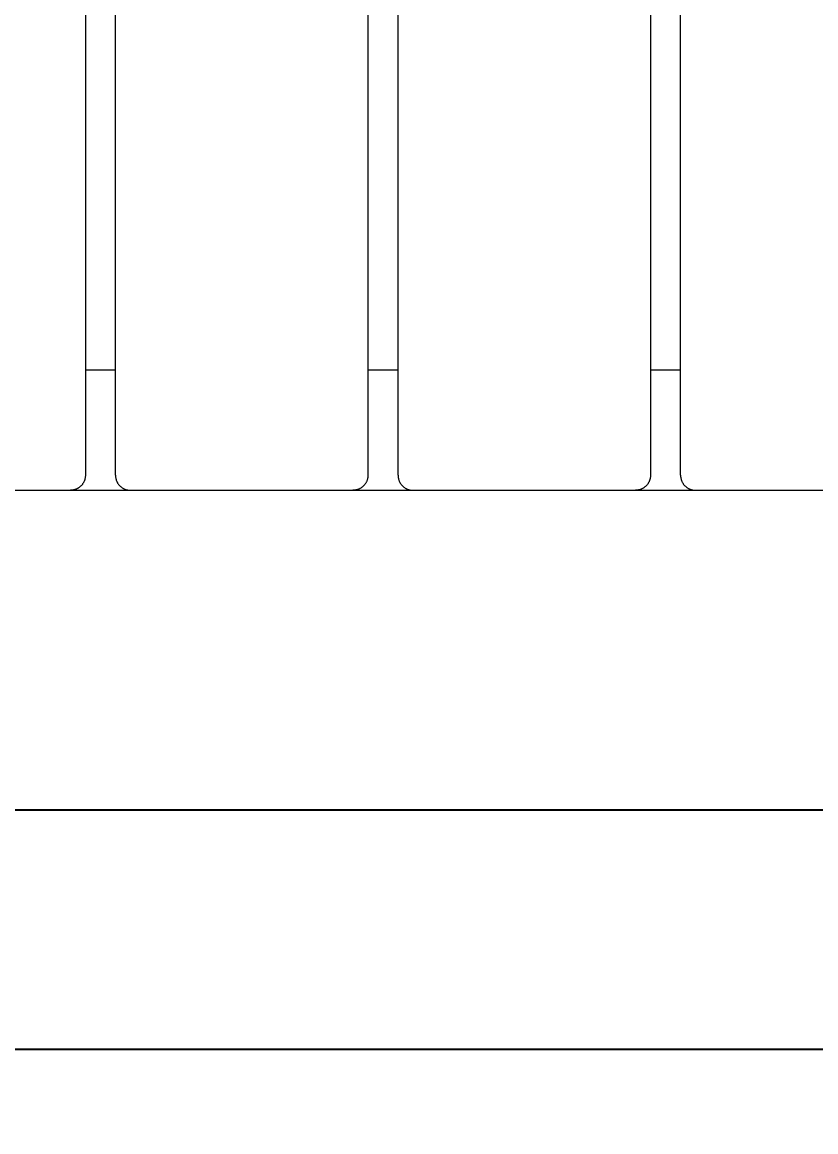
# Model space of a CAD drawing. Header units: inches. Extents: x -2 to 171, y -5 to 121.
# Drawn here: x 64.48 to 74.87, y 42.81 to 57.34 of the extents above; entities that cross this region are included whole.
import ezdxf

# ---------------------------------------------------------------- set-up
doc = ezdxf.new("R2010")
doc.units = ezdxf.units.IN
doc.layers.add('ZANO_R', color=7, linetype='Continuous', lineweight=0)
doc.layers.add('ZANO_W', color=1, linetype='Continuous', lineweight=0)
doc.styles.get("Standard").update_dxf_attribs({"font": 'arial.ttf'})
doc.dimstyles.new('amerykanie', dxfattribs={"dimtxt": 50, "dimasz": 50, "dimexe": 0.5, "dimexo": 0.5, "dimgap": 1, "dimtad": 1, "dimdec": 0, "dimzin": 0, "dimlunit": 5, "dimtxsty": 'Standard', "dimcen": 0.09, "dimclrd": 1, "dimclre": 1, "dimclrt": 1, "dimazin": 0, "dimtfac": 1, "dimtdec": 0, "dimtmove": 0, "dimatfit": 3, "dimfxl": 1, "dimtzin": 0, "dimarcsym": 1})

# ---------------------------------------------------------------- blocks, each defined once
blk = doc.blocks.new('*D363')
at = {"layer": 'ZANO_W', "color": 1, "lineweight": -2}
for p, q in [((7.982, 51.105), (7.982, 43.39)), ((82.313, 51.105), (82.313, 43.39)), ((8.982, 43.89), (81.313, 43.89))]:
    blk.add_line(p, q, dxfattribs=at)
at = {"layer": 'ZANO_W', "color": 1}
for points in [[(8.982, 44.057), (8.982, 43.723), (7.982, 43.89)], [(81.313, 43.723), (81.313, 44.057), (82.313, 43.89)]]:
    blk.add_solid(points, dxfattribs=at)
at = {"layer": 'ZANO_W', "color": 1, "insert": (45.147, 45.23), "char_height": 1.625, "attachment_point": 5}
blk.add_mtext('74 5/16', dxfattribs=at)
blk = doc.blocks.new('*D364')
at = {"layer": 'ZANO_W', "color": 1, "lineweight": -2}
for p, q in [((9.793, 51.105), (9.793, 46.527)), ((80.502, 51.105), (80.502, 46.527)), ((10.793, 47.027), (79.502, 47.027))]:
    blk.add_line(p, q, dxfattribs=at)
at = {"layer": 'ZANO_W', "color": 1}
for points in [[(10.793, 47.194), (10.793, 46.861), (9.793, 47.027)], [(79.502, 46.861), (79.502, 47.194), (80.502, 47.027)]]:
    blk.add_solid(points, dxfattribs=at)
at = {"layer": 'ZANO_W', "color": 1, "insert": (45.147, 48.368), "char_height": 1.625, "attachment_point": 5}
blk.add_mtext('70 11/16', dxfattribs=at)

msp = doc.modelspace()

# ---------------------------------------------------------------- linework, layer by layer
at = {"layer": 'ZANO_R'}
for p, q in [((65.3049, 68.73104), (65.3049, 51.4082)), ((65.6986, 51.4082), (65.6986, 68.73104)), ((69.00569, 68.73104), (69.00569, 51.4082)), ((69.39939, 51.4082), (69.39939, 68.73104)), ((72.70648, 68.73104), (72.70648, 51.4082)), ((73.10018, 51.4082), (73.10018, 68.73104)), ((65.6986, 52.78615), (65.3049, 52.78615)), ((69.39939, 52.78615), (69.00569, 52.78615)), ((73.10018, 52.78615), (72.70648, 52.78615)), ((65.28283, 51.31764), (65.27964, 51.31172)), ((65.28582, 51.32366), (65.28283, 51.31764)), ((65.2886, 51.32977), (65.28582, 51.32366)), ((65.29118, 51.33598), (65.2886, 51.32977)), ((65.29353, 51.34228), (65.29118, 51.33598)), ((65.29568, 51.34865), (65.29353, 51.34228)), ((65.2976, 51.35509), (65.29568, 51.34865)), ((65.2993, 51.36159), (65.2976, 51.35509)), ((65.30078, 51.36815), (65.2993, 51.36159)), ((65.30204, 51.37475), (65.30078, 51.36815)), ((65.30307, 51.3814), (65.30204, 51.37475)), ((65.30387, 51.38807), (65.30307, 51.3814)), ((65.30444, 51.39477), (65.30387, 51.38807)), ((65.30479, 51.40148), (65.30444, 51.39477)), ((65.3049, 51.4082), (65.30479, 51.40148)), ((65.6986, 51.4082), (65.69872, 51.40148)), ((65.69872, 51.40148), (65.69906, 51.39477)), ((65.69906, 51.39477), (65.69963, 51.38807)), ((65.69963, 51.38807), (65.70043, 51.3814)), ((65.70043, 51.3814), (65.70146, 51.37475)), ((65.70146, 51.37475), (65.70272, 51.36815)), ((65.70272, 51.36815), (65.7042, 51.36159)), ((65.7042, 51.36159), (65.7059, 51.35509)), ((65.7059, 51.35509), (65.70782, 51.34865)), ((65.70782, 51.34865), (65.70997, 51.34228)), ((65.70997, 51.34228), (65.71233, 51.33598)), ((65.71233, 51.33598), (65.7149, 51.32977)), ((65.7149, 51.32977), (65.71768, 51.32366)), ((65.71768, 51.32366), (65.72067, 51.31764)), ((65.72067, 51.31764), (65.72386, 51.31172)), ((68.98362, 51.31764), (68.98042, 51.31172)), ((68.98661, 51.32366), (68.98362, 51.31764)), ((68.98939, 51.32977), (68.98661, 51.32366)), ((68.99196, 51.33598), (68.98939, 51.32977)), ((68.99432, 51.34228), (68.99196, 51.33598)), ((68.99646, 51.34865), (68.99432, 51.34228)), ((68.99839, 51.35509), (68.99646, 51.34865)), ((69.00009, 51.36159), (68.99839, 51.35509)), ((69.00157, 51.36815), (69.00009, 51.36159)), ((69.00283, 51.37475), (69.00157, 51.36815)), ((69.00385, 51.3814), (69.00283, 51.37475)), ((69.00466, 51.38807), (69.00385, 51.3814)), ((69.00523, 51.39477), (69.00466, 51.38807)), ((69.00557, 51.40148), (69.00523, 51.39477)), ((69.00569, 51.4082), (69.00557, 51.40148)), ((69.39939, 51.4082), (69.3995, 51.40148)), ((69.3995, 51.40148), (69.39985, 51.39477)), ((69.39985, 51.39477), (69.40042, 51.38807)), ((69.40042, 51.38807), (69.40122, 51.3814)), ((69.40122, 51.3814), (69.40225, 51.37475)), ((69.40225, 51.37475), (69.40351, 51.36815)), ((69.40351, 51.36815), (69.40499, 51.36159)), ((69.40499, 51.36159), (69.40669, 51.35509)), ((69.40669, 51.35509), (69.40861, 51.34865)), ((69.40861, 51.34865), (69.41076, 51.34228)), ((69.41076, 51.34228), (69.41311, 51.33598)), ((69.41311, 51.33598), (69.41569, 51.32977)), ((69.41569, 51.32977), (69.41847, 51.32366)), ((69.41847, 51.32366), (69.42146, 51.31764)), ((69.42146, 51.31764), (69.42465, 51.31172)), ((72.68441, 51.31764), (72.68121, 51.31172)), ((72.6874, 51.32366), (72.68441, 51.31764)), ((72.69018, 51.32977), (72.6874, 51.32366)), ((72.69275, 51.33598), (72.69018, 51.32977)), ((72.69511, 51.34228), (72.69275, 51.33598)), ((72.69725, 51.34865), (72.69511, 51.34228)), ((72.69918, 51.35509), (72.69725, 51.34865)), ((72.70088, 51.36159), (72.69918, 51.35509)), ((72.70236, 51.36815), (72.70088, 51.36159)), ((72.70361, 51.37475), (72.70236, 51.36815)), ((72.70464, 51.3814), (72.70361, 51.37475)), ((72.70544, 51.38807), (72.70464, 51.3814)), ((72.70602, 51.39477), (72.70544, 51.38807)), ((72.70636, 51.40148), (72.70602, 51.39477)), ((72.70648, 51.4082), (72.70636, 51.40148)), ((73.10018, 51.4082), (73.10029, 51.40148)), ((73.10029, 51.40148), (73.10064, 51.39477)), ((73.10064, 51.39477), (73.10121, 51.38807)), ((73.10121, 51.38807), (73.10201, 51.3814)), ((73.10201, 51.3814), (73.10304, 51.37475)), ((73.10304, 51.37475), (73.10429, 51.36815)), ((73.10429, 51.36815), (73.10577, 51.36159)), ((73.10577, 51.36159), (73.10748, 51.35509)), ((73.10748, 51.35509), (73.1094, 51.34865)), ((73.1094, 51.34865), (73.11154, 51.34228)), ((73.11154, 51.34228), (73.1139, 51.33598)), ((73.1139, 51.33598), (73.11647, 51.32977)), ((73.11647, 51.32977), (73.11926, 51.32366)), ((73.11926, 51.32366), (73.12225, 51.31764)), ((73.12225, 51.31764), (73.12544, 51.31172)), ((62.19466, 51.21135), (65.10805, 51.21135)), ((65.11477, 51.21146), (65.10805, 51.21135)), ((65.11242, 51.21135), (65.89108, 51.21135)), ((65.12148, 51.21181), (65.11477, 51.21146)), ((65.12818, 51.21238), (65.12148, 51.21181)), ((65.13485, 51.21318), (65.12818, 51.21238)), ((65.1415, 51.21421), (65.13485, 51.21318)), ((65.1481, 51.21547), (65.1415, 51.21421)), ((65.15466, 51.21695), (65.1481, 51.21547)), ((65.16116, 51.21865), (65.15466, 51.21695)), ((65.1676, 51.22057), (65.16116, 51.21865)), ((65.17397, 51.22272), (65.1676, 51.22057)), ((65.18026, 51.22507), (65.17397, 51.22272)), ((65.18647, 51.22765), (65.18026, 51.22507)), ((65.19259, 51.23043), (65.18647, 51.22765)), ((65.19861, 51.23342), (65.19259, 51.23043)), ((65.20453, 51.23661), (65.19861, 51.23342)), ((65.21033, 51.24001), (65.20453, 51.23661)), ((65.21601, 51.2436), (65.21033, 51.24001)), ((65.22157, 51.24738), (65.21601, 51.2436)), ((65.22699, 51.25135), (65.22157, 51.24738)), ((65.23228, 51.2555), (65.22699, 51.25135)), ((65.23742, 51.25983), (65.23228, 51.2555)), ((65.24241, 51.26433), (65.23742, 51.25983)), ((65.24724, 51.26901), (65.24241, 51.26433)), ((65.25191, 51.27384), (65.24724, 51.26901)), ((65.25642, 51.27883), (65.25191, 51.27384)), ((65.26075, 51.28397), (65.25642, 51.27883)), ((65.2649, 51.28926), (65.26075, 51.28397)), ((65.26887, 51.29468), (65.2649, 51.28926)), ((65.27265, 51.30024), (65.26887, 51.29468)), ((65.27624, 51.30592), (65.27265, 51.30024)), ((65.27964, 51.31172), (65.27624, 51.30592)), ((65.72386, 51.31172), (65.72726, 51.30592)), ((65.72726, 51.30592), (65.73085, 51.30024)), ((65.73085, 51.30024), (65.73463, 51.29468)), ((65.73463, 51.29468), (65.7386, 51.28926)), ((65.7386, 51.28926), (65.74275, 51.28397)), ((65.74275, 51.28397), (65.74708, 51.27883)), ((65.74708, 51.27883), (65.75159, 51.27384)), ((65.75159, 51.27384), (65.75626, 51.26901)), ((65.75626, 51.26901), (65.76109, 51.26433)), ((65.76109, 51.26433), (65.76608, 51.25983)), ((65.76608, 51.25983), (65.77122, 51.2555)), ((65.77122, 51.2555), (65.77651, 51.25135)), ((65.77651, 51.25135), (65.78193, 51.24738)), ((65.78193, 51.24738), (65.78749, 51.2436)), ((65.78749, 51.2436), (65.79317, 51.24001)), ((65.79317, 51.24001), (65.79897, 51.23661)), ((65.79897, 51.23661), (65.80489, 51.23342)), ((65.80489, 51.23342), (65.81091, 51.23043)), ((65.81091, 51.23043), (65.81703, 51.22765)), ((65.81703, 51.22765), (65.82324, 51.22507)), ((65.82324, 51.22507), (65.82953, 51.22272)), ((65.82953, 51.22272), (65.8359, 51.22057)), ((65.8359, 51.22057), (65.84234, 51.21865)), ((65.84234, 51.21865), (65.84884, 51.21695)), ((65.84884, 51.21695), (65.8554, 51.21547)), ((65.8554, 51.21547), (65.862, 51.21421)), ((65.862, 51.21421), (65.86865, 51.21318)), ((65.86865, 51.21318), (65.87532, 51.21238)), ((65.87532, 51.21238), (65.88202, 51.21181)), ((65.88202, 51.21181), (65.88873, 51.21146)), ((65.88873, 51.21146), (65.89545, 51.21135)), ((65.89545, 51.21135), (68.80884, 51.21135)), ((68.81556, 51.21146), (68.80884, 51.21135)), ((68.81321, 51.21135), (69.59187, 51.21135)), ((68.82227, 51.21181), (68.81556, 51.21146)), ((68.82897, 51.21238), (68.82227, 51.21181)), ((68.83564, 51.21318), (68.82897, 51.21238)), ((68.84228, 51.21421), (68.83564, 51.21318)), ((68.84889, 51.21547), (68.84228, 51.21421)), ((68.85545, 51.21695), (68.84889, 51.21547)), ((68.86195, 51.21865), (68.85545, 51.21695)), ((68.86839, 51.22057), (68.86195, 51.21865)), ((68.87476, 51.22272), (68.86839, 51.22057)), ((68.88105, 51.22507), (68.87476, 51.22272)), ((68.88726, 51.22765), (68.88105, 51.22507)), ((68.89338, 51.23043), (68.88726, 51.22765)), ((68.8994, 51.23342), (68.89338, 51.23043)), ((68.90532, 51.23661), (68.8994, 51.23342)), ((68.91112, 51.24001), (68.90532, 51.23661)), ((68.9168, 51.2436), (68.91112, 51.24001)), ((68.92236, 51.24738), (68.9168, 51.2436)), ((68.92778, 51.25135), (68.92236, 51.24738)), ((68.93307, 51.2555), (68.92778, 51.25135)), ((68.93821, 51.25983), (68.93307, 51.2555)), ((68.9432, 51.26433), (68.93821, 51.25983)), ((68.94803, 51.26901), (68.9432, 51.26433)), ((68.9527, 51.27384), (68.94803, 51.26901)), ((68.95721, 51.27883), (68.9527, 51.27384)), ((68.96154, 51.28397), (68.95721, 51.27883)), ((68.96569, 51.28926), (68.96154, 51.28397)), ((68.96966, 51.29468), (68.96569, 51.28926)), ((68.97344, 51.30024), (68.96966, 51.29468)), ((68.97703, 51.30592), (68.97344, 51.30024)), ((68.98042, 51.31172), (68.97703, 51.30592)), ((69.42465, 51.31172), (69.42805, 51.30592)), ((69.42805, 51.30592), (69.43164, 51.30024)), ((69.43164, 51.30024), (69.43542, 51.29468)), ((69.43542, 51.29468), (69.43939, 51.28926)), ((69.43939, 51.28926), (69.44354, 51.28397)), ((69.44354, 51.28397), (69.44787, 51.27883)), ((69.44787, 51.27883), (69.45237, 51.27384)), ((69.45237, 51.27384), (69.45705, 51.26901)), ((69.45705, 51.26901), (69.46188, 51.26433)), ((69.46188, 51.26433), (69.46687, 51.25983)), ((69.46687, 51.25983), (69.47201, 51.2555)), ((69.47201, 51.2555), (69.4773, 51.25135)), ((69.4773, 51.25135), (69.48272, 51.24738)), ((69.48272, 51.24738), (69.48828, 51.2436)), ((69.48828, 51.2436), (69.49396, 51.24001)), ((69.49396, 51.24001), (69.49976, 51.23661)), ((69.49976, 51.23661), (69.50568, 51.23342)), ((69.50568, 51.23342), (69.5117, 51.23043)), ((69.5117, 51.23043), (69.51781, 51.22765)), ((69.51781, 51.22765), (69.52402, 51.22507)), ((69.52402, 51.22507), (69.53032, 51.22272)), ((69.53032, 51.22272), (69.53669, 51.22057)), ((69.53669, 51.22057), (69.54313, 51.21865)), ((69.54313, 51.21865), (69.54963, 51.21695)), ((69.54963, 51.21695), (69.55619, 51.21547)), ((69.55619, 51.21547), (69.56279, 51.21421)), ((69.56279, 51.21421), (69.56944, 51.21318)), ((69.56944, 51.21318), (69.57611, 51.21238)), ((69.57611, 51.21238), (69.58281, 51.21181)), ((69.58281, 51.21181), (69.58952, 51.21146)), ((69.58952, 51.21146), (69.59624, 51.21135)), ((69.59624, 51.21135), (72.50963, 51.21135)), ((72.51635, 51.21146), (72.50963, 51.21135)), ((72.514, 51.21135), (73.29266, 51.21135)), ((72.52306, 51.21181), (72.51635, 51.21146)), ((72.52976, 51.21238), (72.52306, 51.21181)), ((72.53643, 51.21318), (72.52976, 51.21238)), ((72.54307, 51.21421), (72.53643, 51.21318)), ((72.54968, 51.21547), (72.54307, 51.21421)), ((72.55623, 51.21695), (72.54968, 51.21547)), ((72.56274, 51.21865), (72.55623, 51.21695)), ((72.56918, 51.22057), (72.56274, 51.21865)), ((72.57555, 51.22272), (72.56918, 51.22057)), ((72.58184, 51.22507), (72.57555, 51.22272)), ((72.58805, 51.22765), (72.58184, 51.22507)), ((72.59417, 51.23043), (72.58805, 51.22765)), ((72.60019, 51.23342), (72.59417, 51.23043)), ((72.6061, 51.23661), (72.60019, 51.23342)), ((72.61191, 51.24001), (72.6061, 51.23661)), ((72.61759, 51.2436), (72.61191, 51.24001)), ((72.62315, 51.24738), (72.61759, 51.2436)), ((72.62857, 51.25135), (72.62315, 51.24738)), ((72.63386, 51.2555), (72.62857, 51.25135)), ((72.639, 51.25983), (72.63386, 51.2555)), ((72.64399, 51.26433), (72.639, 51.25983)), ((72.64882, 51.26901), (72.64399, 51.26433)), ((72.65349, 51.27384), (72.64882, 51.26901)), ((72.658, 51.27883), (72.65349, 51.27384)), ((72.66233, 51.28397), (72.658, 51.27883)), ((72.66648, 51.28926), (72.66233, 51.28397)), ((72.67045, 51.29468), (72.66648, 51.28926)), ((72.67423, 51.30024), (72.67045, 51.29468)), ((72.67782, 51.30592), (72.67423, 51.30024)), ((72.68121, 51.31172), (72.67782, 51.30592)), ((73.12544, 51.31172), (73.12884, 51.30592)), ((73.12884, 51.30592), (73.13243, 51.30024)), ((73.13243, 51.30024), (73.13621, 51.29468)), ((73.13621, 51.29468), (73.14018, 51.28926)), ((73.14018, 51.28926), (73.14433, 51.28397)), ((73.14433, 51.28397), (73.14866, 51.27883)), ((73.14866, 51.27883), (73.15316, 51.27384)), ((73.15316, 51.27384), (73.15783, 51.26901)), ((73.15783, 51.26901), (73.16267, 51.26433)), ((73.16267, 51.26433), (73.16766, 51.25983)), ((73.16766, 51.25983), (73.1728, 51.2555)), ((73.1728, 51.2555), (73.17808, 51.25135)), ((73.17808, 51.25135), (73.18351, 51.24738)), ((73.18351, 51.24738), (73.18907, 51.2436)), ((73.18907, 51.2436), (73.19475, 51.24001)), ((73.19475, 51.24001), (73.20055, 51.23661)), ((73.20055, 51.23661), (73.20646, 51.23342)), ((73.20646, 51.23342), (73.21248, 51.23043)), ((73.21248, 51.23043), (73.2186, 51.22765)), ((73.2186, 51.22765), (73.22481, 51.22507)), ((73.22481, 51.22507), (73.23111, 51.22272)), ((73.23111, 51.22272), (73.23748, 51.22057)), ((73.23748, 51.22057), (73.24392, 51.21865)), ((73.24392, 51.21865), (73.25042, 51.21695)), ((73.25042, 51.21695), (73.25698, 51.21547)), ((73.25698, 51.21547), (73.26358, 51.21421)), ((73.26358, 51.21421), (73.27022, 51.21318)), ((73.27022, 51.21318), (73.2769, 51.21238)), ((73.2769, 51.21238), (73.28359, 51.21181)), ((73.28359, 51.21181), (73.29031, 51.21146)), ((73.29031, 51.21146), (73.29703, 51.21135)), ((73.29703, 51.21135), (76.21041, 51.21135))]:
    msp.add_line(p, q, dxfattribs=at)

# ---------------------------------------------------------------- dimensions: what is measured, and where the dimension line sits
at = {"layer": 'ZANO_W'}
for base, p1, p2, picture, middle in [((82.31278, 43.8899), (7.98205, 51.60505), (82.31278, 51.60505), '*D363', (45.14741, 45.23011)), ((80.50175, 47.02738), (9.79307, 51.60505), (80.50175, 51.60505), '*D364', (45.14741, 48.36759))]:
    dim = msp.add_linear_dim(base=base, p1=p1, p2=p2, dimstyle='amerykanie', override={"dimtxt": 1.625, "dimasz": 1, "dimgap": 0.5, "dimdec": 4, "dimaunit": 1, "dimadec": 1, "dimtdec": 4, "dimtmove": 1, "dimfrac": 2}, dxfattribs=at)
    dim.commit()
    dim.dimension.update_dxf_attribs({"geometry": picture, "text_midpoint": middle})

doc.saveas('drawing.dxf')
